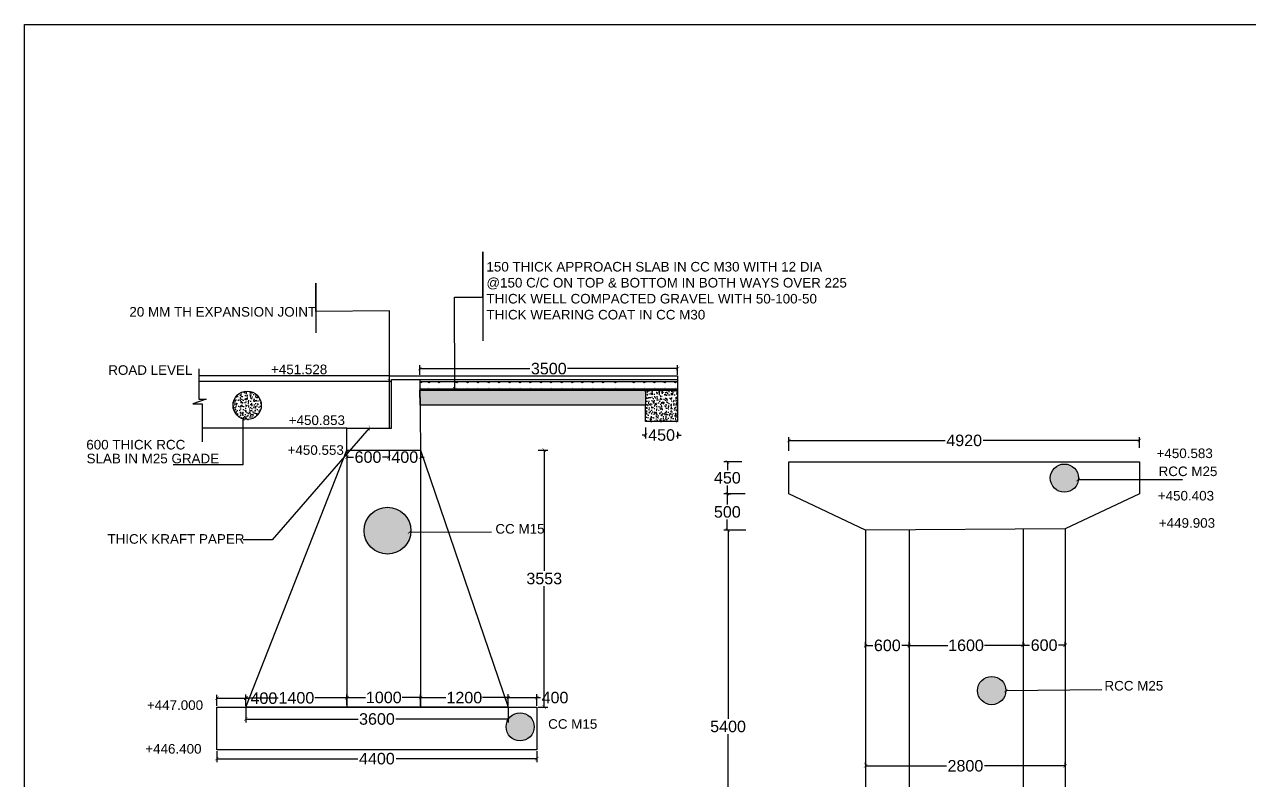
# Model space of a CAD drawing. Header units: inches. Extents: x 329 to 11487, y 252 to 10656.
# Drawn here: x 328.6 to 392.4, y 284.2 to 323.5 of the extents above; entities that cross this region are included whole.
import ezdxf

# ---------------------------------------------------------------- set-up
doc = ezdxf.new("R2010")
doc.units = ezdxf.units.IN
doc.header["$MEASUREMENT"] = 0
for name, color, linetype in [('DIMENSION', 255, 'Continuous'), ('DRAWING', 7, 'Continuous'), ('TEXT', 255, 'Continuous')]:
    doc.layers.add(name, color=color, linetype=linetype)
doc.styles.get("Standard").update_dxf_attribs({"font": 'arial.ttf'})
doc.dimstyles.new('dig', dxfattribs={"dimtxt": 0.3125, "dimasz": 0.18, "dimexe": 0.18, "dimexo": 0.0625, "dimgap": 0.09, "dimtad": 0, "dimtih": 1, "dimtoh": 1, "dimdec": 4, "dimzin": 0, "dimdsep": 46, "dimtxsty": 'Standard', "dimblk": 'ARCHTICK', "dimcen": 0.09, "dimadec": 0, "dimazin": 0, "dimtfac": 1, "dimtdec": 4, "dimtofl": 0, "dimtmove": 0, "dimatfit": 3, "dimldrblk": 'ARCHTICK', "dimfxl": 1, "dimtolj": 1, "dimtzin": 0, "dimarcsym": 0})
pattern_1 = [(50, (0, 0), (0.35863009, -0.03137607), [0.0375, -0.4125]), (355, (0, 0), (-0.06937567, 0.37609607), [0.03, -0.33]), (100.4514, (0.0299, -0.0026), (0.2892547, 0.34471977), [0.0318701, -0.35057106]), (46.1842, (0, 0.1), (0.53362052, -0.0827595), [0.05625, -0.61875]), (96.6356, (0.04447, 0.0931), (0.46733135, 0.48705894), [0.04780514, -0.5258565]), (351.1842, (0, 0.1), (0.467331, 0.4870593), [0.045, -0.495]), (21, (0.05, 0.075), (0.29845353, -0.20130945), [0.0375, -0.4125]), (326, (0.05, 0.075), (0.12165767, 0.36257502), [0.03, -0.33]), (71.4514, (0.07487, 0.05822), (0.42011131, 0.16126525), [0.0318701, -0.35057106]), (37.5, (0, 0), (0.006079928, 0.166446927), [0, -0.326, 0, -0.335, 0, -0.33125]), (7.5, (0, 0), (0.13153477, 0.197205856), [0, -0.191, 0, -0.3185, 0, -0.12625]), (327.5, (-0.1115, 0), (0.266911218, -0.011277436), [0, -0.125, 0, -0.39, 0, -0.5175]), (317.5, (-0.1615, 0), (0.29159308, 0.05005249), [0, -0.1625, 0, -0.259, 0, -0.3675])]

# ---------------------------------------------------------------- blocks, each defined once
blk = doc.blocks.new('_ArchTick')
at = {"color": 0, "linetype": 'ByBlock', "const_width": 0.15}
blk.add_lwpolyline([(-0.5, -0.5), (0.5, 0.5)], dxfattribs=at)
blk = doc.blocks.new('*D27')
at = {"layer": 'Defpoints', "color": 0, "ltscale": 0.02, "transparency": 16777216}
for p in [(372.419, 284.866), (382.824, 284.866), (382.824, 284.866)]:
    blk.add_point(p, dxfattribs=at)
at = {"layer": 'DIMENSION', "color": 0, "lineweight": -2, "ltscale": 0.02, "transparency": 16777216}
for p, q in [((372.419, 284.929), (372.419, 285.046)), ((372.419, 284.866), (376.632, 284.866)), ((382.824, 284.866), (378.612, 284.866)), ((382.824, 284.929), (382.824, 285.046))]:
    blk.add_line(p, q, dxfattribs=at)
at = {"layer": 'DIMENSION', "color": 0, "lineweight": -2, "ltscale": 0.02, "transparency": 16777216, "xscale": 0.18, "yscale": 0.18, "zscale": 0.18, "rotation": 180}
blk.add_blockref('_ArchTick', (372.419, 284.866), dxfattribs=at)
at = {"layer": 'DIMENSION', "color": 0, "lineweight": -2, "ltscale": 0.02, "transparency": 16777216, "xscale": 0.18, "yscale": 0.18, "zscale": 0.18}
blk.add_blockref('_ArchTick', (382.824, 284.866), dxfattribs=at)
at = {"layer": 'DIMENSION', "color": 0, "ltscale": 0.02, "transparency": 16777216, "insert": (377.622, 284.866), "char_height": 0.6, "attachment_point": 5}
blk.add_mtext('\\A1;2800', dxfattribs=at)
blk = doc.blocks.new('*D28')
at = {"layer": 'Defpoints', "color": 0, "ltscale": 0.02, "transparency": 16777216}
for p in [(374.683, 291.144), (372.419, 290.959), (374.683, 290.959)]:
    blk.add_point(p, dxfattribs=at)
at = {"layer": 'DIMENSION', "color": 0, "lineweight": -2, "ltscale": 0.02, "transparency": 16777216}
for p, q in [((372.419, 291.022), (372.419, 291.324)), ((372.419, 291.144), (372.798, 291.144)), ((374.683, 291.144), (374.304, 291.144)), ((374.683, 291.022), (374.683, 291.324))]:
    blk.add_line(p, q, dxfattribs=at)
at = {"layer": 'DIMENSION', "color": 0, "lineweight": -2, "ltscale": 0.02, "transparency": 16777216, "xscale": 0.18, "yscale": 0.18, "zscale": 0.18, "rotation": 180}
blk.add_blockref('_ArchTick', (372.419, 291.144), dxfattribs=at)
at = {"layer": 'DIMENSION', "color": 0, "lineweight": -2, "ltscale": 0.02, "transparency": 16777216, "xscale": 0.18, "yscale": 0.18, "zscale": 0.18}
blk.add_blockref('_ArchTick', (374.683, 291.144), dxfattribs=at)
at = {"layer": 'DIMENSION', "color": 0, "ltscale": 0.02, "transparency": 16777216, "insert": (373.551, 291.144), "char_height": 0.6, "attachment_point": 5}
blk.add_mtext('\\A1;600', dxfattribs=at)
blk = doc.blocks.new('*D29')
at = {"layer": 'Defpoints', "color": 0, "ltscale": 0.02, "transparency": 16777216}
for p in [(374.683, 291.144), (380.625, 291.148), (380.625, 291.144)]:
    blk.add_point(p, dxfattribs=at)
at = {"layer": 'DIMENSION', "color": 0, "lineweight": -2, "ltscale": 0.02, "transparency": 16777216}
for p, q in [((374.683, 291.206), (374.683, 291.328)), ((374.683, 291.148), (376.697, 291.148)), ((380.625, 291.148), (378.61, 291.148)), ((380.625, 291.206), (380.625, 291.328))]:
    blk.add_line(p, q, dxfattribs=at)
at = {"layer": 'DIMENSION', "color": 0, "lineweight": -2, "ltscale": 0.02, "transparency": 16777216, "xscale": 0.18, "yscale": 0.18, "zscale": 0.18, "rotation": 180}
blk.add_blockref('_ArchTick', (374.683, 291.148), dxfattribs=at)
at = {"layer": 'DIMENSION', "color": 0, "lineweight": -2, "ltscale": 0.02, "transparency": 16777216, "xscale": 0.18, "yscale": 0.18, "zscale": 0.18}
blk.add_blockref('_ArchTick', (380.625, 291.148), dxfattribs=at)
at = {"layer": 'DIMENSION', "color": 0, "ltscale": 0.02, "transparency": 16777216, "insert": (377.654, 291.148), "char_height": 0.6, "attachment_point": 5}
blk.add_mtext('\\A1;1600', dxfattribs=at)
blk = doc.blocks.new('*D30')
at = {"layer": 'Defpoints', "color": 0, "ltscale": 0.02, "transparency": 16777216}
for p in [(380.625, 291.144), (382.824, 291.158), (382.824, 291.144)]:
    blk.add_point(p, dxfattribs=at)
at = {"layer": 'DIMENSION', "color": 0, "lineweight": -2, "ltscale": 0.02, "transparency": 16777216}
for p, q in [((380.625, 291.206), (380.625, 291.338)), ((380.625, 291.158), (380.971, 291.158)), ((382.824, 291.158), (382.478, 291.158)), ((382.824, 291.206), (382.824, 291.338))]:
    blk.add_line(p, q, dxfattribs=at)
at = {"layer": 'DIMENSION', "color": 0, "lineweight": -2, "ltscale": 0.02, "transparency": 16777216, "xscale": 0.18, "yscale": 0.18, "zscale": 0.18, "rotation": 180}
blk.add_blockref('_ArchTick', (380.625, 291.158), dxfattribs=at)
at = {"layer": 'DIMENSION', "color": 0, "lineweight": -2, "ltscale": 0.02, "transparency": 16777216, "xscale": 0.18, "yscale": 0.18, "zscale": 0.18}
blk.add_blockref('_ArchTick', (382.824, 291.158), dxfattribs=at)
at = {"layer": 'DIMENSION', "color": 0, "ltscale": 0.02, "transparency": 16777216, "insert": (381.724, 291.158), "char_height": 0.6, "attachment_point": 5}
blk.add_mtext('\\A1;600', dxfattribs=at)
blk = doc.blocks.new('*D31')
at = {"layer": 'Defpoints', "color": 0, "ltscale": 0.02, "transparency": 16777216}
for p in [(365.247, 297.154), (366.228, 297.154), (366.041, 276.683)]:
    blk.add_point(p, dxfattribs=at)
at = {"layer": 'DIMENSION', "color": 0, "lineweight": -2, "ltscale": 0.02, "transparency": 16777216}
for p, q in [((366.165, 297.154), (365.067, 297.154)), ((365.247, 297.154), (365.247, 287.315)), ((365.247, 276.683), (365.247, 286.522)), ((365.978, 276.683), (365.067, 276.683))]:
    blk.add_line(p, q, dxfattribs=at)
at = {"layer": 'DIMENSION', "color": 0, "lineweight": -2, "ltscale": 0.02, "transparency": 16777216, "xscale": 0.18, "yscale": 0.18, "zscale": 0.18}
for p, rotation in [((365.247, 297.154), 90), ((365.247, 276.683), 270)]:
    blk.add_blockref('_ArchTick', p, dxfattribs=dict(at, rotation=rotation))
at = {"layer": 'DIMENSION', "color": 0, "ltscale": 0.02, "transparency": 16777216, "insert": (365.247, 286.919), "char_height": 0.6, "attachment_point": 5}
blk.add_mtext('\\A1;5400', dxfattribs=at)
blk = doc.blocks.new('*D32')
at = {"layer": 'Defpoints', "color": 0, "ltscale": 0.02, "transparency": 16777216}
for p in [(365.209, 299.05), (366.198, 299.05), (365.247, 297.154)]:
    blk.add_point(p, dxfattribs=at)
at = {"layer": 'DIMENSION', "color": 0, "lineweight": -2, "ltscale": 0.02, "transparency": 16777216}
for p, q in [((366.136, 299.05), (365.029, 299.05)), ((365.209, 299.05), (365.209, 298.499)), ((365.209, 297.154), (365.209, 297.706)), ((365.185, 297.154), (365.029, 297.154))]:
    blk.add_line(p, q, dxfattribs=at)
at = {"layer": 'DIMENSION', "color": 0, "lineweight": -2, "ltscale": 0.02, "transparency": 16777216, "xscale": 0.18, "yscale": 0.18, "zscale": 0.18}
for p, rotation in [((365.209, 299.05), 90), ((365.209, 297.154), 270)]:
    blk.add_blockref('_ArchTick', p, dxfattribs=dict(at, rotation=rotation))
at = {"layer": 'DIMENSION', "color": 0, "ltscale": 0.02, "transparency": 16777216, "insert": (365.209, 298.102), "char_height": 0.6, "attachment_point": 5}
blk.add_mtext('\\A1;500', dxfattribs=at)
blk = doc.blocks.new('*D33')
at = {"layer": 'Defpoints', "color": 0, "ltscale": 0.02, "transparency": 16777216}
for p in [(365.21, 300.711), (366.029, 300.711), (365.209, 299.05)]:
    blk.add_point(p, dxfattribs=at)
at = {"layer": 'DIMENSION', "color": 0, "lineweight": -2, "ltscale": 0.02, "transparency": 16777216}
for p, q in [((365.967, 300.711), (365.03, 300.711)), ((365.21, 300.711), (365.21, 300.277)), ((365.21, 299.05), (365.21, 299.484)), ((365.272, 299.05), (365.39, 299.05))]:
    blk.add_line(p, q, dxfattribs=at)
at = {"layer": 'DIMENSION', "color": 0, "lineweight": -2, "ltscale": 0.02, "transparency": 16777216, "xscale": 0.18, "yscale": 0.18, "zscale": 0.18}
for p, rotation in [((365.21, 300.711), 90), ((365.21, 299.05), 270)]:
    blk.add_blockref('_ArchTick', p, dxfattribs=dict(at, rotation=rotation))
at = {"layer": 'DIMENSION', "color": 0, "ltscale": 0.02, "transparency": 16777216, "insert": (365.21, 299.88), "char_height": 0.6, "attachment_point": 5}
blk.add_mtext('\\A1;450', dxfattribs=at)
blk = doc.blocks.new('*D34')
at = {"layer": 'Defpoints', "color": 0, "ltscale": 0.02, "transparency": 16777216}
for p in [(386.696, 301.83), (386.696, 301.391), (368.423, 301.22)]:
    blk.add_point(p, dxfattribs=at)
at = {"layer": 'DIMENSION', "color": 0, "lineweight": -2, "ltscale": 0.02, "transparency": 16777216}
for p, q in [((368.423, 301.283), (368.423, 302.01)), ((386.696, 301.454), (386.696, 302.01)), ((368.423, 301.83), (376.562, 301.83)), ((386.696, 301.83), (378.556, 301.83))]:
    blk.add_line(p, q, dxfattribs=at)
at = {"layer": 'DIMENSION', "color": 0, "lineweight": -2, "ltscale": 0.02, "transparency": 16777216, "xscale": 0.18, "yscale": 0.18, "zscale": 0.18, "rotation": 180}
blk.add_blockref('_ArchTick', (368.423, 301.83), dxfattribs=at)
at = {"layer": 'DIMENSION', "color": 0, "lineweight": -2, "ltscale": 0.02, "transparency": 16777216, "xscale": 0.18, "yscale": 0.18, "zscale": 0.18}
blk.add_blockref('_ArchTick', (386.696, 301.83), dxfattribs=at)
at = {"layer": 'DIMENSION', "color": 0, "ltscale": 0.02, "transparency": 16777216, "insert": (377.559, 301.83), "char_height": 0.6, "attachment_point": 5}
blk.add_mtext('\\A1;4920', dxfattribs=at)
blk = doc.blocks.new('*D41')
at = {"layer": 'Defpoints', "color": 0, "ltscale": 0.02, "transparency": 16777216}
for p in [(360.946, 302.567), (362.617, 302.341), (362.617, 302.111)]:
    blk.add_point(p, dxfattribs=at)
at = {"layer": 'DIMENSION', "color": 0, "lineweight": -2, "ltscale": 0.02, "transparency": 16777216}
for p, q in [((360.946, 302.504), (360.946, 301.931)), ((360.946, 302.111), (360.766, 302.111)), ((362.617, 302.278), (362.617, 301.931)), ((362.617, 302.111), (362.797, 302.111))]:
    blk.add_line(p, q, dxfattribs=at)
at = {"layer": 'DIMENSION', "color": 0, "lineweight": -2, "ltscale": 0.02, "transparency": 16777216, "xscale": 0.18, "yscale": 0.18, "zscale": 0.18}
blk.add_blockref('_ArchTick', (360.946, 302.111), dxfattribs=at)
at = {"layer": 'DIMENSION', "color": 0, "lineweight": -2, "ltscale": 0.02, "transparency": 16777216, "xscale": 0.18, "yscale": 0.18, "zscale": 0.18, "rotation": 180}
blk.add_blockref('_ArchTick', (362.617, 302.111), dxfattribs=at)
at = {"layer": 'DIMENSION', "color": 0, "ltscale": 0.02, "transparency": 16777216, "insert": (361.782, 302.111), "char_height": 0.6, "attachment_point": 5}
blk.add_mtext('\\A1;450', dxfattribs=at)
blk = doc.blocks.new('*D42')
at = {"layer": 'Defpoints', "color": 0, "ltscale": 0.02, "transparency": 16777216}
for p in [(338.596, 285.703), (355.281, 285.703), (355.281, 285.24)]:
    blk.add_point(p, dxfattribs=at)
at = {"layer": 'DIMENSION', "color": 0, "lineweight": -2, "ltscale": 0.02, "transparency": 16777216}
for p, q in [((338.596, 285.64), (338.596, 285.06)), ((355.281, 285.64), (355.281, 285.06)), ((338.596, 285.24), (345.941, 285.24)), ((355.281, 285.24), (347.935, 285.24))]:
    blk.add_line(p, q, dxfattribs=at)
at = {"layer": 'DIMENSION', "color": 0, "lineweight": -2, "ltscale": 0.02, "transparency": 16777216, "xscale": 0.18, "yscale": 0.18, "zscale": 0.18, "rotation": 180}
blk.add_blockref('_ArchTick', (338.596, 285.24), dxfattribs=at)
at = {"layer": 'DIMENSION', "color": 0, "lineweight": -2, "ltscale": 0.02, "transparency": 16777216, "xscale": 0.18, "yscale": 0.18, "zscale": 0.18}
blk.add_blockref('_ArchTick', (355.281, 285.24), dxfattribs=at)
at = {"layer": 'DIMENSION', "color": 0, "ltscale": 0.02, "transparency": 16777216, "insert": (346.938, 285.24), "char_height": 0.6, "attachment_point": 5}
blk.add_mtext('\\A1;4400', dxfattribs=at)
blk = doc.blocks.new('*D43')
at = {"layer": 'Defpoints', "color": 0, "ltscale": 0.02, "transparency": 16777216}
for p in [(340.102, 287.929), (353.777, 287.929), (353.777, 287.306)]:
    blk.add_point(p, dxfattribs=at)
at = {"layer": 'DIMENSION', "color": 0, "lineweight": -2, "ltscale": 0.02, "transparency": 16777216}
for p, q in [((340.102, 287.867), (340.102, 287.126)), ((353.777, 287.867), (353.777, 287.126)), ((340.102, 287.306), (345.955, 287.306)), ((353.777, 287.306), (347.924, 287.306))]:
    blk.add_line(p, q, dxfattribs=at)
at = {"layer": 'DIMENSION', "color": 0, "lineweight": -2, "ltscale": 0.02, "transparency": 16777216, "xscale": 0.18, "yscale": 0.18, "zscale": 0.18, "rotation": 180}
blk.add_blockref('_ArchTick', (340.102, 287.306), dxfattribs=at)
at = {"layer": 'DIMENSION', "color": 0, "lineweight": -2, "ltscale": 0.02, "transparency": 16777216, "xscale": 0.18, "yscale": 0.18, "zscale": 0.18}
blk.add_blockref('_ArchTick', (353.777, 287.306), dxfattribs=at)
at = {"layer": 'DIMENSION', "color": 0, "ltscale": 0.02, "transparency": 16777216, "insert": (346.94, 287.306), "char_height": 0.6, "attachment_point": 5}
blk.add_mtext('\\A1;3600', dxfattribs=at)
blk = doc.blocks.new('*D44')
at = {"layer": 'Defpoints', "color": 0, "ltscale": 0.02, "transparency": 16777216}
for p in [(338.596, 287.929), (340.102, 288.391), (340.102, 287.929)]:
    blk.add_point(p, dxfattribs=at)
at = {"layer": 'DIMENSION', "color": 0, "lineweight": -2, "ltscale": 0.02, "transparency": 16777216}
for p, q in [((338.596, 287.992), (338.596, 288.571)), ((340.102, 287.992), (340.102, 288.571)), ((338.596, 288.391), (340.102, 288.391)), ((340.102, 288.391), (340.282, 288.391))]:
    blk.add_line(p, q, dxfattribs=at)
at = {"layer": 'DIMENSION', "color": 0, "lineweight": -2, "ltscale": 0.02, "transparency": 16777216, "xscale": 0.18, "yscale": 0.18, "zscale": 0.18, "rotation": 180}
blk.add_blockref('_ArchTick', (338.596, 288.391), dxfattribs=at)
at = {"layer": 'DIMENSION', "color": 0, "lineweight": -2, "ltscale": 0.02, "transparency": 16777216, "xscale": 0.18, "yscale": 0.18, "zscale": 0.18}
blk.add_blockref('_ArchTick', (340.102, 288.391), dxfattribs=at)
at = {"layer": 'DIMENSION', "color": 0, "ltscale": 0.02, "transparency": 16777216, "insert": (341.046, 288.391), "char_height": 0.6, "attachment_point": 5}
blk.add_mtext('\\A1;400', dxfattribs=at)
blk = doc.blocks.new('*D45')
at = {"layer": 'Defpoints', "color": 0, "ltscale": 0.02, "transparency": 16777216}
for p in [(340.102, 287.992), (345.379, 288.41), (345.379, 287.992)]:
    blk.add_point(p, dxfattribs=at)
at = {"layer": 'DIMENSION', "color": 0, "lineweight": -2, "ltscale": 0.02, "transparency": 16777216}
for p, q in [((340.102, 288.054), (340.102, 288.59)), ((345.379, 288.054), (345.379, 288.59)), ((340.102, 288.41), (341.784, 288.41)), ((345.379, 288.41), (343.697, 288.41))]:
    blk.add_line(p, q, dxfattribs=at)
at = {"layer": 'DIMENSION', "color": 0, "lineweight": -2, "ltscale": 0.02, "transparency": 16777216, "xscale": 0.18, "yscale": 0.18, "zscale": 0.18, "rotation": 180}
blk.add_blockref('_ArchTick', (340.102, 288.41), dxfattribs=at)
at = {"layer": 'DIMENSION', "color": 0, "lineweight": -2, "ltscale": 0.02, "transparency": 16777216, "xscale": 0.18, "yscale": 0.18, "zscale": 0.18}
blk.add_blockref('_ArchTick', (345.379, 288.41), dxfattribs=at)
at = {"layer": 'DIMENSION', "color": 0, "ltscale": 0.02, "transparency": 16777216, "insert": (342.741, 288.41), "char_height": 0.6, "attachment_point": 5}
blk.add_mtext('\\A1;1400', dxfattribs=at)
blk = doc.blocks.new('*D46')
at = {"layer": 'Defpoints', "color": 0, "ltscale": 0.02, "transparency": 16777216}
for p in [(345.379, 287.992), (349.214, 288.431), (349.214, 287.929)]:
    blk.add_point(p, dxfattribs=at)
at = {"layer": 'DIMENSION', "color": 0, "lineweight": -2, "ltscale": 0.02, "transparency": 16777216}
for p, q in [((345.379, 288.054), (345.379, 288.611)), ((349.214, 287.992), (349.214, 288.611)), ((345.379, 288.431), (346.34, 288.431)), ((349.214, 288.431), (348.253, 288.431))]:
    blk.add_line(p, q, dxfattribs=at)
at = {"layer": 'DIMENSION', "color": 0, "lineweight": -2, "ltscale": 0.02, "transparency": 16777216, "xscale": 0.18, "yscale": 0.18, "zscale": 0.18, "rotation": 180}
blk.add_blockref('_ArchTick', (345.379, 288.431), dxfattribs=at)
at = {"layer": 'DIMENSION', "color": 0, "lineweight": -2, "ltscale": 0.02, "transparency": 16777216, "xscale": 0.18, "yscale": 0.18, "zscale": 0.18}
blk.add_blockref('_ArchTick', (349.214, 288.431), dxfattribs=at)
at = {"layer": 'DIMENSION', "color": 0, "ltscale": 0.02, "transparency": 16777216, "insert": (347.297, 288.431), "char_height": 0.6, "attachment_point": 5}
blk.add_mtext('\\A1;1000', dxfattribs=at)
blk = doc.blocks.new('*D47')
at = {"layer": 'Defpoints', "color": 0, "ltscale": 0.02, "transparency": 16777216}
for p in [(349.214, 287.929), (353.777, 288.422), (353.777, 287.929)]:
    blk.add_point(p, dxfattribs=at)
at = {"layer": 'DIMENSION', "color": 0, "lineweight": -2, "ltscale": 0.02, "transparency": 16777216}
for p, q in [((349.214, 287.992), (349.214, 288.602)), ((353.777, 287.992), (353.777, 288.602)), ((349.214, 288.422), (350.539, 288.422)), ((353.777, 288.422), (352.452, 288.422))]:
    blk.add_line(p, q, dxfattribs=at)
at = {"layer": 'DIMENSION', "color": 0, "lineweight": -2, "ltscale": 0.02, "transparency": 16777216, "xscale": 0.18, "yscale": 0.18, "zscale": 0.18, "rotation": 180}
blk.add_blockref('_ArchTick', (349.214, 288.422), dxfattribs=at)
at = {"layer": 'DIMENSION', "color": 0, "lineweight": -2, "ltscale": 0.02, "transparency": 16777216, "xscale": 0.18, "yscale": 0.18, "zscale": 0.18}
blk.add_blockref('_ArchTick', (353.777, 288.422), dxfattribs=at)
at = {"layer": 'DIMENSION', "color": 0, "ltscale": 0.02, "transparency": 16777216, "insert": (351.496, 288.422), "char_height": 0.6, "attachment_point": 5}
blk.add_mtext('\\A1;1200', dxfattribs=at)
blk = doc.blocks.new('*D48')
at = {"layer": 'Defpoints', "color": 0, "ltscale": 0.02, "transparency": 16777216}
for p in [(353.777, 287.992), (355.281, 288.424), (355.281, 287.929)]:
    blk.add_point(p, dxfattribs=at)
at = {"layer": 'DIMENSION', "color": 0, "lineweight": -2, "ltscale": 0.02, "transparency": 16777216}
for p, q in [((353.777, 288.054), (353.777, 288.604)), ((355.281, 287.992), (355.281, 288.604)), ((353.777, 288.424), (355.281, 288.424)), ((355.281, 288.424), (355.461, 288.424))]:
    blk.add_line(p, q, dxfattribs=at)
at = {"layer": 'DIMENSION', "color": 0, "lineweight": -2, "ltscale": 0.02, "transparency": 16777216, "xscale": 0.18, "yscale": 0.18, "zscale": 0.18, "rotation": 180}
blk.add_blockref('_ArchTick', (353.777, 288.424), dxfattribs=at)
at = {"layer": 'DIMENSION', "color": 0, "lineweight": -2, "ltscale": 0.02, "transparency": 16777216, "xscale": 0.18, "yscale": 0.18, "zscale": 0.18}
blk.add_blockref('_ArchTick', (355.281, 288.424), dxfattribs=at)
at = {"layer": 'DIMENSION', "color": 0, "ltscale": 0.02, "transparency": 16777216, "insert": (356.225, 288.424), "char_height": 0.6, "attachment_point": 5}
blk.add_mtext('\\A1;400', dxfattribs=at)
blk = doc.blocks.new('*D49')
at = {"layer": 'Defpoints', "color": 0, "ltscale": 0.02, "transparency": 16777216}
for p in [(355.281, 301.33), (355.664, 301.33), (355.281, 287.929)]:
    blk.add_point(p, dxfattribs=at)
at = {"layer": 'DIMENSION', "color": 0, "lineweight": -2, "ltscale": 0.02, "transparency": 16777216}
for p, q in [((355.344, 301.33), (355.844, 301.33)), ((355.664, 301.33), (355.664, 295.026)), ((355.664, 287.929), (355.664, 294.233)), ((355.344, 287.929), (355.844, 287.929))]:
    blk.add_line(p, q, dxfattribs=at)
at = {"layer": 'DIMENSION', "color": 0, "lineweight": -2, "ltscale": 0.02, "transparency": 16777216, "xscale": 0.18, "yscale": 0.18, "zscale": 0.18}
for p, rotation in [((355.664, 301.33), 90), ((355.664, 287.929), 270)]:
    blk.add_blockref('_ArchTick', p, dxfattribs=dict(at, rotation=rotation))
at = {"layer": 'DIMENSION', "color": 0, "ltscale": 0.02, "transparency": 16777216, "insert": (355.664, 294.63), "char_height": 0.6, "attachment_point": 5}
blk.add_mtext('\\A1;3553', dxfattribs=at)
blk = doc.blocks.new('*D50')
at = {"layer": 'Defpoints', "color": 0, "ltscale": 0.02, "transparency": 16777216}
for p in [(349.182, 305.191), (362.617, 305.574), (362.617, 305.191)]:
    blk.add_point(p, dxfattribs=at)
at = {"layer": 'DIMENSION', "color": 0, "lineweight": -2, "ltscale": 0.02, "transparency": 16777216}
for p, q in [((349.182, 305.254), (349.182, 305.754)), ((362.617, 305.254), (362.617, 305.754)), ((349.182, 305.574), (354.915, 305.574)), ((362.617, 305.574), (356.884, 305.574))]:
    blk.add_line(p, q, dxfattribs=at)
at = {"layer": 'DIMENSION', "color": 0, "lineweight": -2, "ltscale": 0.02, "transparency": 16777216, "xscale": 0.18, "yscale": 0.18, "zscale": 0.18, "rotation": 180}
blk.add_blockref('_ArchTick', (349.182, 305.574), dxfattribs=at)
at = {"layer": 'DIMENSION', "color": 0, "lineweight": -2, "ltscale": 0.02, "transparency": 16777216, "xscale": 0.18, "yscale": 0.18, "zscale": 0.18}
blk.add_blockref('_ArchTick', (362.617, 305.574), dxfattribs=at)
at = {"layer": 'DIMENSION', "color": 0, "ltscale": 0.02, "transparency": 16777216, "insert": (355.9, 305.574), "char_height": 0.6, "attachment_point": 5}
blk.add_mtext('\\A1;3500', dxfattribs=at)
blk = doc.blocks.new('*D51')
at = {"layer": 'Defpoints', "color": 0, "ltscale": 0.02, "transparency": 16777216}
for p in [(345.379, 301.33), (347.57, 301.33), (347.57, 300.961)]:
    blk.add_point(p, dxfattribs=at)
at = {"layer": 'DIMENSION', "color": 0, "lineweight": -2, "ltscale": 0.02, "transparency": 16777216}
for p, q in [((345.379, 301.268), (345.379, 300.781)), ((347.57, 301.268), (347.57, 300.781)), ((345.379, 300.961), (345.721, 300.961)), ((347.57, 300.961), (347.228, 300.961))]:
    blk.add_line(p, q, dxfattribs=at)
at = {"layer": 'DIMENSION', "color": 0, "lineweight": -2, "ltscale": 0.02, "transparency": 16777216, "xscale": 0.18, "yscale": 0.18, "zscale": 0.18, "rotation": 180}
blk.add_blockref('_ArchTick', (345.379, 300.961), dxfattribs=at)
at = {"layer": 'DIMENSION', "color": 0, "lineweight": -2, "ltscale": 0.02, "transparency": 16777216, "xscale": 0.18, "yscale": 0.18, "zscale": 0.18}
blk.add_blockref('_ArchTick', (347.57, 300.961), dxfattribs=at)
at = {"layer": 'DIMENSION', "color": 0, "ltscale": 0.02, "transparency": 16777216, "insert": (346.475, 300.961), "char_height": 0.6, "attachment_point": 5}
blk.add_mtext('\\A1;600', dxfattribs=at)
blk = doc.blocks.new('*D52')
at = {"layer": 'Defpoints', "color": 0, "ltscale": 0.02, "transparency": 16777216}
for p in [(347.57, 301.33), (349.214, 301.33), (349.214, 300.959)]:
    blk.add_point(p, dxfattribs=at)
at = {"layer": 'DIMENSION', "color": 0, "lineweight": -2, "ltscale": 0.02, "transparency": 16777216}
for p, q in [((347.57, 301.268), (347.57, 300.779)), ((349.214, 301.268), (349.214, 300.779)), ((347.57, 300.959), (347.39, 300.959)), ((349.214, 300.959), (349.394, 300.959))]:
    blk.add_line(p, q, dxfattribs=at)
at = {"layer": 'DIMENSION', "color": 0, "lineweight": -2, "ltscale": 0.02, "transparency": 16777216, "xscale": 0.18, "yscale": 0.18, "zscale": 0.18}
blk.add_blockref('_ArchTick', (347.57, 300.959), dxfattribs=at)
at = {"layer": 'DIMENSION', "color": 0, "lineweight": -2, "ltscale": 0.02, "transparency": 16777216, "xscale": 0.18, "yscale": 0.18, "zscale": 0.18, "rotation": 180}
blk.add_blockref('_ArchTick', (349.214, 300.959), dxfattribs=at)
at = {"layer": 'DIMENSION', "color": 0, "ltscale": 0.02, "transparency": 16777216, "insert": (348.392, 300.959), "char_height": 0.6, "attachment_point": 5}
blk.add_mtext('\\A1;400', dxfattribs=at)

msp = doc.modelspace()

# ---------------------------------------------------------------- hatches: boundary and pattern name
at = {"layer": 'DIMENSION', "ltscale": 0.02}
h = msp.add_hatch(color=256, dxfattribs=at)
h.paths.add_polyline_path([(352.21793, 304.5634, 1), (352.14419, 304.5634, 1)])
h.paths.add_polyline_path([(351.68062, 304.5634, 1), (351.60688, 304.5634, 1)])
h.paths.add_polyline_path([(351.11384, 304.5634, 1), (351.0401, 304.5634, 1)])
h.paths.add_polyline_path([(350.19237, 304.5634, 1), (350.11863, 304.5634, 1)])
h.paths.add_polyline_path([(349.66253, 304.5634, 1), (349.58879, 304.5634, 1)])
h.paths.add_polyline_path([(349.2521, 304.5634, 1), (349.17836, 304.5634, 1)])
h = msp.add_hatch(dxfattribs=at)
h.set_pattern_fill('AR-SAND', color=256, scale=0.02, style=0)
h.set_pattern_definition([(37.5, (0, 0), (-0.0012598672, 0.0385364754), [0, -0.0304, 0, -0.034, 0, -0.0325]), (7.5, (0, 0), (0.035395534, 0.0564429213), [0, -0.0164, 0, -0.0274, 0, -0.0105]), (327.5, (-0.0246, 0), (0.0622828372, 0.000113181), [0, -0.01, 0, -0.036, 0, -0.047]), (317.5, (-0.0246, 0), (0.060122532, 0.017553511), [0, -0.005, 0, -0.0236, 0, -0.027])])
h.paths.add_polyline_path([(360.93791, 304.45403), (349.17917, 304.45403), (349.18803, 303.66483), (360.93835, 303.67146)])
h = msp.add_hatch(color=256, dxfattribs=at)
h.paths.add_polyline_path([(352.23826, 304.87248, 1), (352.16452, 304.87248, 1)])
h.paths.add_polyline_path([(351.70096, 304.87248, 1), (351.62722, 304.87248, 1)])
h.paths.add_polyline_path([(351.13418, 304.87248, 1), (351.06044, 304.87248, 1)])
h.paths.add_polyline_path([(350.21271, 304.87248, 1), (350.13897, 304.87248, 1)])
h.paths.add_polyline_path([(349.68287, 304.87248, 1), (349.60912, 304.87248, 1)])
h.paths.add_polyline_path([(349.27244, 304.87248, 1), (349.1987, 304.87248, 1)])
h = msp.add_hatch(color=256, dxfattribs=at)
h.paths.add_polyline_path([(352.80503, 304.87248, 1), (352.73129, 304.87248, 1)])
h.paths.add_polyline_path([(353.34204, 304.87248, 1), (353.2683, 304.87248, 1)])
h.paths.add_polyline_path([(353.89579, 304.87248, 1), (353.82205, 304.87248, 1)])
h.paths.add_polyline_path([(354.43094, 304.87248, 1), (354.3572, 304.87248, 1)])
h.paths.add_polyline_path([(354.97382, 304.87248, 1), (354.90008, 304.87248, 1)])
h.paths.add_polyline_path([(355.52844, 304.87248, 1), (355.4547, 304.87248, 1)])
h.paths.add_polyline_path([(356.06046, 304.87248, 1), (355.98671, 304.87248, 1)])
h.paths.add_polyline_path([(356.60891, 304.87248, 1), (356.53517, 304.87248, 1)])
h.paths.add_polyline_path([(357.16048, 304.87248, 1), (357.08674, 304.87248, 1)])
h.paths.add_polyline_path([(357.67731, 304.87248, 1), (357.60357, 304.87248, 1)])
h.paths.add_polyline_path([(358.21903, 304.87248, 1), (358.14528, 304.87248, 1)])
h.paths.add_polyline_path([(358.75845, 304.87248, 1), (358.68471, 304.87248, 1)])
h.paths.add_polyline_path([(359.41114, 304.87248, 1), (359.3374, 304.87248, 1)])
h.paths.add_polyline_path([(360.37086, 304.87248, 1), (360.29712, 304.87248, 1)])
h.paths.add_polyline_path([(360.91219, 304.87248, 1), (360.83845, 304.87248, 1)])
h.paths.add_polyline_path([(361.44571, 304.87248, 1), (361.37197, 304.87248, 1)])
h.paths.add_polyline_path([(361.98085, 304.87248, 1), (361.90711, 304.87248, 1)])
h.paths.add_polyline_path([(362.53764, 304.87248, 1), (362.4639, 304.87248, 1)])
h = msp.add_hatch(color=256, dxfattribs=at)
h.paths.add_polyline_path([(352.8194, 304.56962, 1), (352.74566, 304.56962, 1)])
h.paths.add_polyline_path([(353.35641, 304.56962, 1), (353.28267, 304.56962, 1)])
h.paths.add_polyline_path([(353.91016, 304.56962, 1), (353.83642, 304.56962, 1)])
h.paths.add_polyline_path([(354.44531, 304.56962, 1), (354.37157, 304.56962, 1)])
h.paths.add_polyline_path([(354.98819, 304.56962, 1), (354.91444, 304.56962, 1)])
h.paths.add_polyline_path([(355.54281, 304.56962, 1), (355.46907, 304.56962, 1)])
h.paths.add_polyline_path([(356.07482, 304.56962, 1), (356.00108, 304.56962, 1)])
h.paths.add_polyline_path([(356.62328, 304.56962, 1), (356.54954, 304.56962, 1)])
h.paths.add_polyline_path([(357.17485, 304.56962, 1), (357.10111, 304.56962, 1)])
h.paths.add_polyline_path([(357.69168, 304.56962, 1), (357.61793, 304.56962, 1)])
h.paths.add_polyline_path([(358.2334, 304.56962, 1), (358.15965, 304.56962, 1)])
h.paths.add_polyline_path([(358.77282, 304.56962, 1), (358.69908, 304.56962, 1)])
h.paths.add_polyline_path([(359.42551, 304.56962, 1), (359.35177, 304.56962, 1)])
h.paths.add_polyline_path([(360.38523, 304.56962, 1), (360.31149, 304.56962, 1)])
h.paths.add_polyline_path([(360.92656, 304.56962, 1), (360.85282, 304.56962, 1)])
h.paths.add_polyline_path([(361.46008, 304.56962, 1), (361.38634, 304.56962, 1)])
h.paths.add_polyline_path([(361.99522, 304.56962, 1), (361.92148, 304.56962, 1)])
h.paths.add_polyline_path([(362.55201, 304.56962, 1), (362.47827, 304.56962, 1)])
h = msp.add_hatch(dxfattribs=at)
h.set_pattern_fill('AR-CONC', color=256, scale=0.05, style=0)
h.set_pattern_definition(pattern_1)
h.paths.add_polyline_path([(362.61736, 304.45403), (360.93791, 304.45403), (360.93835, 303.67146), (360.94614, 303.67147), (360.94614, 302.81395), (362.61736, 302.81395)])
h = msp.add_hatch(dxfattribs=at)
h.set_pattern_fill('AR-CONC', color=256, scale=0.05, style=0)
h.set_pattern_definition(pattern_1)
h.paths.add_polyline_path([(339.4362, 303.66281, 1), (340.91243, 303.66281, 1)])
h = msp.add_hatch(dxfattribs=at)
h.set_pattern_fill('AR-CONC', color=256, scale=0.05, style=0)
h.set_pattern_definition(pattern_1)
h.paths.add_polyline_path([(346.27129, 297.12586, 1), (348.71322, 297.12586, 1)])
h.paths.add_polyline_path([(355.13691, 286.90084, 1), (353.67459, 286.90084, 1)])
h.paths.add_polyline_path([(340.52065, 269.04079, 1), (337.98356, 269.04079, 1)])
h.paths.add_polyline_path([(339.19387, 258.72089, 1), (340.65582, 258.72089, 1)])
h.paths.add_polyline_path([(380.21043, 275.30056, 1), (378.72093, 275.30056, 1)])
h.paths.add_polyline_path([(378.25389, 288.791, 1), (379.73019, 288.791, 1)])
h.paths.add_polyline_path([(383.51976, 299.86648, 1), (382.0491, 299.86648, 1)])
h.paths.add_polyline_path([(423.47986, 292.81075, 1), (422.06146, 292.81075, 1)])

# ---------------------------------------------------------------- linework, layer by layer
for p, q in [((368.42251, 300.71081), (386.69595, 300.71081)), ((368.42251, 299.05009), (368.42251, 300.71081)), ((386.69595, 300.71081), (386.69595, 299.05009)), ((372.41913, 297.1543), (368.42251, 299.05009)), ((386.69595, 299.05009), (382.82443, 297.21638)), ((382.82443, 297.21638), (372.41913, 297.1543))]:
    msp.add_line(p, q, dxfattribs=at)
for points in [[(352.45918, 309.3063), (352.45918, 311.66685), (352.45918, 307.02775)], [(343.75779, 308.5488), (343.75779, 310.0378), (343.75779, 307.44487)], [(337.65666, 305.57125), (337.65666, 303.99112), (338.03498, 303.99112), (337.33335, 303.74379), (337.8355, 303.74379), (337.8355, 301.75199)], [(347.60349, 302.47633), (347.60349, 305.19106), (337.65826, 305.19106)], [(347.60349, 305.19106), (362.61736, 305.19106), (362.61736, 302.81395), (360.94614, 302.81395), (360.94614, 303.67147), (349.18803, 303.66483), (349.17917, 304.45403), (360.93791, 304.45403), (360.93835, 303.67146)], [(347.69807, 304.90994), (337.66953, 304.90994)], [(345.37922, 301.33045), (345.37922, 302.47633), (347.69807, 302.47633), (347.69807, 305.00306), (349.10501, 305.00306), (349.173, 305.00306), (349.21426, 301.33045)], [(349.173, 305.00306), (362.61736, 305.00306)], [(349.17403, 304.91166), (362.61736, 304.91166)], [(349.17835, 304.52653), (362.61736, 304.52653)], [(360.93835, 304.45403), (362.61736, 304.45403)], [(345.37922, 302.47633), (337.8355, 302.47633)], [(345.37922, 301.33045), (345.37922, 287.92919)], [(349.21426, 301.33045), (349.21426, 287.92919)], [(372.41913, 297.1543), (372.41913, 278.089)], [(374.68294, 297.16781), (374.68294, 278.089)], [(380.62455, 297.20326), (380.62455, 278.089)], [(382.82443, 297.21638), (382.82443, 278.089)]]:
    msp.add_lwpolyline(points, dxfattribs=at)
for points in [[(345.37922, 301.33045), (349.21426, 301.33045), (353.77734, 287.92919), (340.10183, 287.92919)], [(338.5956, 287.92919), (355.28113, 287.92919), (355.28113, 285.70276), (338.5956, 285.70276)]]:
    msp.add_lwpolyline(points, close=True, dxfattribs=at)
for centre, radius in [((349.23557, 304.87248), 0.03687), ((349.646, 304.87248), 0.03687), ((350.17584, 304.87248), 0.03687), ((351.09731, 304.87248), 0.03687), ((351.66409, 304.87248), 0.03687), ((352.20139, 304.87248), 0.03687), ((352.76816, 304.87248), 0.03687), ((353.30517, 304.87248), 0.03687), ((353.85892, 304.87248), 0.03687), ((354.39407, 304.87248), 0.03687), ((354.93695, 304.87248), 0.03687), ((355.49157, 304.87248), 0.03687), ((356.02358, 304.87248), 0.03687), ((356.57204, 304.87248), 0.03687), ((357.12361, 304.87248), 0.03687), ((357.64044, 304.87248), 0.03687), ((358.18216, 304.87248), 0.03687), ((358.72158, 304.87248), 0.03687), ((359.37427, 304.87248), 0.03687), ((360.33399, 304.87248), 0.03687), ((360.87532, 304.87248), 0.03687), ((361.40884, 304.87248), 0.03687), ((361.94398, 304.87248), 0.03687), ((362.50077, 304.87248), 0.03687), ((340.17432, 303.66281), 0.73811), ((382.78443, 299.86648), 0.73533), ((347.49226, 297.12586), 1.22097), ((378.99204, 288.791), 0.73815), ((354.40575, 286.90084), 0.73116)]:
    msp.add_circle(centre, radius, dxfattribs=at)
at = {"layer": 'DRAWING', "ltscale": 0.02}
msp.add_lwpolyline([(328.56376, 323.51605), (435.53963, 323.51605), (435.53963, 252.17375), (328.56376, 252.17375)], close=True, dxfattribs=at)

# ---------------------------------------------------------------- texts
at = {"layer": 'DIMENSION', "ltscale": 0.02}
for s, p in [('ROAD LEVEL', (332.93184, 305.25019)), ('600 THICK RCC ', (331.78708, 301.36022))]:
    msp.add_text(s, height=0.5, dxfattribs=at).set_placement(p)
at = {"layer": 'DIMENSION', "ltscale": 0.02, "char_height": 0.5, "attachment_point": 1}
for s, insert, width in [('+451.528', (341.41754, 305.78533), 2.9043861), ('+450.853', (342.34204, 303.13442), 2.9043861), ('+450.553', (342.28247, 301.58147), 2.9043861), ('+450.583', (387.58746, 301.41103), 3.3849522), ('SLAB IN M25 GRADE', (331.80202, 301.139), 7.1824011), ('RCC M25', (387.69461, 300.47172), 3.3849522), ('+450.403', (387.65346, 299.20042), 3.3849522), ('CC M15', (353.11625, 297.47286), 2.9043861), ('+449.903', (387.707, 297.77954), 3.3849522), ('THICK KRAFT PAPER', (332.89158, 296.94606), 7.1824011), ('RCC M25', (384.87191, 289.29351), 3.3849522), ('+447.000', (334.9438, 288.28483), 2.9043861), ('+446.400', (334.86175, 286.00472), 2.9043861)]:
    msp.add_mtext(s, dxfattribs=dict(at, insert=insert, width=width))
at = {"layer": 'TEXT'}
msp.add_text('20 MM TH EXPANSION JOINT', height=0.5, dxfattribs=at).set_placement((334.03348, 308.28752))
at = {"layer": 'TEXT', "char_height": 0.5, "attachment_point": 1}
for s, insert, width in [('150 THICK APPROACH SLAB IN CC M30 WITH 12 DIA @150 C/C ON TOP & BOTTOM IN BOTH WAYS OVER 225 THICK WELL COMPACTED GRAVEL WITH 50-100-50 THICK WEARING COAT IN CC M30', (352.64944, 311.1378), 19.3408304), ('CC M15', (355.86644, 287.29964), 2.9043861)]:
    msp.add_mtext(s, dxfattribs=dict(at, insert=insert, width=width))

# ---------------------------------------------------------------- dimensions: what is measured, and where the dimension line sits
at = {"layer": 'DIMENSION', "ltscale": 0.02}
for base, p1, p2, text, picture, middle in [((362.61736, 305.5744), (349.18169, 305.19106), (362.61736, 305.19106), '3500', '*D50', (355.89952, 305.5744)), ((362.61736, 302.11054), (360.94614, 302.5668), (362.61736, 302.34099), '450', '*D41', (361.78175, 302.11054)), ((386.69595, 301.82961), (368.42251, 301.22029), (386.69595, 301.39146), '4920', '*D34', (377.55923, 301.82961)), ((347.57022, 300.9613), (345.37922, 301.33045), (347.57022, 301.33045), '600', '*D51', (346.47472, 300.9613)), ((349.21426, 300.95873), (347.57022, 301.33045), (349.21426, 301.33045), '400', '*D52', (348.39224, 300.95873)), ((374.68294, 291.14356), (372.41913, 290.95908), (374.68294, 290.95908), '600', '*D28', (373.55104, 291.14356)), ((380.62455, 291.14753), (374.68294, 291.14356), (380.62455, 291.14356), '1600', '*D29', (377.65374, 291.14753)), ((382.82443, 291.15845), (380.62455, 291.14356), (382.82443, 291.14356), '600', '*D30', (381.72449, 291.15845)), ((340.10183, 288.391), (338.5956, 287.92919), (340.10183, 287.92919), '400', '*D44', (341.0457, 288.391)), ((345.37922, 288.41034), (340.10183, 287.99169), (345.37922, 287.99169), '1400', '*D45', (342.74052, 288.41034)), ((349.21426, 288.43065), (345.37922, 287.99169), (349.21426, 287.92919), '1000', '*D46', (347.29674, 288.43065)), ((353.77734, 288.42189), (349.21426, 287.92919), (353.77734, 287.92919), '1200', '*D47', (351.4958, 288.42189)), ((355.28113, 288.42411), (353.77734, 287.99169), (355.28113, 287.92919), '400', '*D48', (356.225, 288.42411)), ((353.77734, 287.30636), (340.10183, 287.92919), (353.77734, 287.92919), '3600', '*D43', (346.93958, 287.30636)), ((355.28113, 285.23953), (338.5956, 285.70276), (355.28113, 285.70276), '4400', '*D42', (346.93837, 285.23953)), ((382.82443, 284.86624), (372.41913, 284.86624), (382.82443, 284.86624), '2800', '*D27', (377.62178, 284.86624))]:
    dim = msp.add_linear_dim(base=base, p1=p1, p2=p2, text=text, dimstyle='dig', override={"dimtxt": 0.6}, dxfattribs=at)
    dim.commit()
    dim.dimension.update_dxf_attribs({"geometry": picture, "text_midpoint": middle})
for base, p1, p2, text, picture, middle in [((355.66436, 301.33045), (355.28113, 287.92919), (355.28113, 301.33045), '3553', '*D49', (355.66436, 294.62982)), ((365.21008, 300.71081), (365.209, 299.05009), (366.02926, 300.71081), '450', '*D33', (365.21008, 299.88045)), ((365.209, 299.05009), (365.24702, 297.1543), (366.1984, 299.05009), '500', '*D32', (365.209, 298.10219)), ((365.24702, 297.1543), (366.04087, 276.68278), (366.22781, 297.1543), '5400', '*D31', (365.24702, 286.91854))]:
    dim = msp.add_linear_dim(base=base, p1=p1, p2=p2, angle=90, text=text, dimstyle='dig', override={"dimtxt": 0.6}, dxfattribs=at)
    dim.commit()
    dim.dimension.update_dxf_attribs({"geometry": picture, "text_midpoint": middle})

# ---------------------------------------------------------------- leaders
for points in [[(350.99586, 304.52653), (350.98059, 309.3063), (352.45918, 309.3063)], [(347.59665, 304.92511), (347.59665, 308.59291), (343.75779, 308.5488)], [(339.94337, 302.96176), (339.94337, 300.55889), (336.30867, 300.55889)], [(346.53865, 302.47633), (341.47789, 296.64394), (339.96643, 296.64394)], [(383.49753, 299.79126), (388.93545, 299.79126)], [(348.64082, 297.05479), (352.91759, 297.07438)], [(379.73019, 288.791), (384.7374, 288.84242)]]:
    msp.add_leader(points, dimstyle='dig', override={"dimtxt": 0.6}, dxfattribs=at)

doc.saveas('drawing.dxf')
